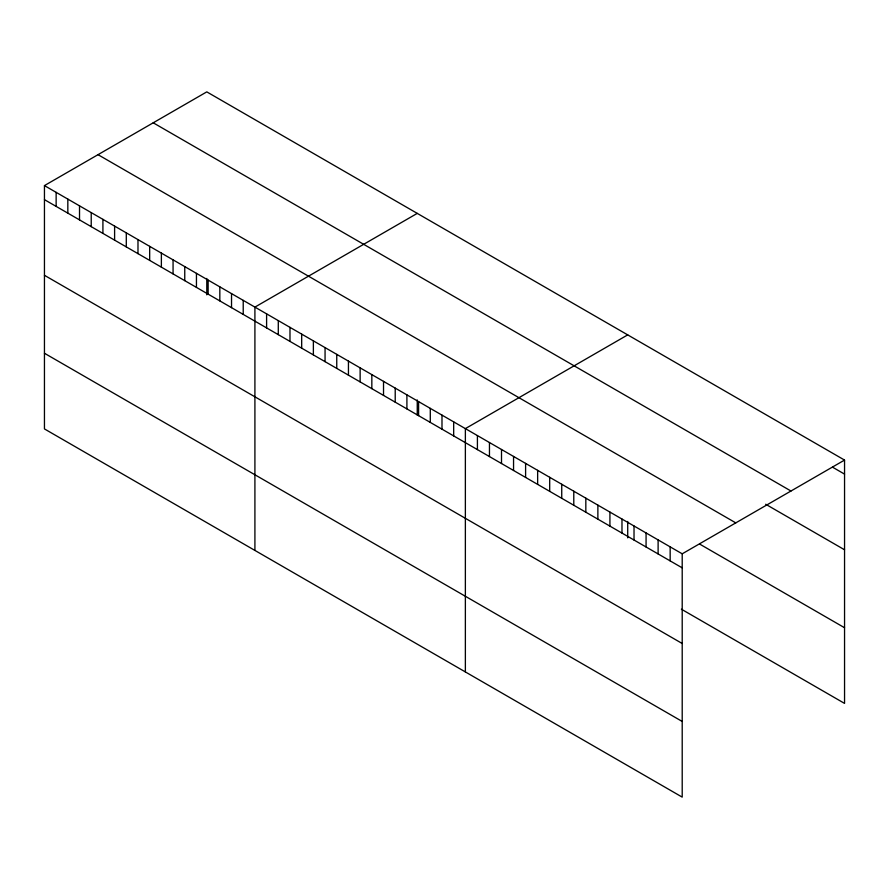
<?xml version="1.0" encoding="UTF-8"?>
<svg xmlns="http://www.w3.org/2000/svg" width="889" height="889" viewBox="0 0 889 889"><rect width="100%" height="100%" fill="white"/><g stroke="black" fill="none" stroke-linecap="round" stroke-linejoin="round"><path stroke-width="1.33" d="M44.45 185.601L682.207 553.814L682.207 797.122L44.45 428.92L44.45 185.601L206.793 91.878L844.55 460.08L844.55 703.399L681.374 609.187M417.252 213.382L254.91 307.116L254.91 550.424M627.712 334.886L465.369 428.62L465.369 671.928M682.207 553.814L844.55 460.08M832.504 467.158L844.55 474.115M153.219 122.804L790.977 491.017M765.696 504.252L844.55 549.78M98.023 154.675L735.781 522.876M699.987 544.268L844.55 627.734M44.45 199.647L682.207 567.849M44.45 275.301L682.207 643.503M44.45 353.255L682.207 721.457M670.162 546.857L670.162 560.892M658.116 539.901L658.116 553.936M646.07 532.944L646.07 546.979M634.024 525.988L634.024 540.023M627.712 521.454L627.712 537.856M621.978 519.032L621.978 533.067M609.921 512.075L609.921 526.121M597.875 505.13L597.875 519.165M585.829 498.173L585.829 512.208M573.783 491.217L573.783 505.252M561.737 484.261L561.737 498.296M549.691 477.304L549.691 491.339M537.645 470.348L537.645 484.383M525.599 463.391L525.599 477.437M513.553 456.446L513.553 470.481M501.507 449.49L501.507 463.525M489.461 442.533L489.461 456.568M477.415 435.577L477.415 449.612M453.679 421.875L453.679 435.91M441.989 415.119L441.989 429.154M430.287 408.373L430.287 422.408M418.597 401.617L418.597 415.652M417.252 399.95L417.252 415.085M406.906 394.872L406.906 408.907M395.216 388.115L395.216 402.15M383.526 381.37L383.526 395.405M371.835 374.613L371.835 388.649M360.134 367.868L360.134 381.903M348.444 361.112L348.444 375.158M336.753 354.367L336.753 368.402M325.063 347.621L325.063 361.656M313.373 340.865L313.373 354.9M301.682 334.12L301.682 348.155M289.981 327.363L289.981 341.398M278.29 320.618L278.29 334.653M266.6 313.861L266.6 327.897M243.219 300.36L243.219 314.395M231.529 293.614L231.529 307.65M219.827 286.858L219.827 300.893M208.137 280.113L208.137 294.148M206.793 278.446L206.793 294.837M196.447 273.356L196.447 287.403M184.756 266.611L184.756 280.646M173.066 259.866L173.066 273.901M161.376 253.109L161.376 267.145M149.674 246.364L149.674 260.399M137.984 239.608L137.984 253.643M126.294 232.862L126.294 246.898M114.603 226.106L114.603 240.141M102.913 219.361L102.913 233.396M91.223 212.604L91.223 226.639M79.521 205.859L79.521 219.894M67.831 199.103L67.831 213.138M56.14 192.357L56.14 206.392"/></g></svg>
